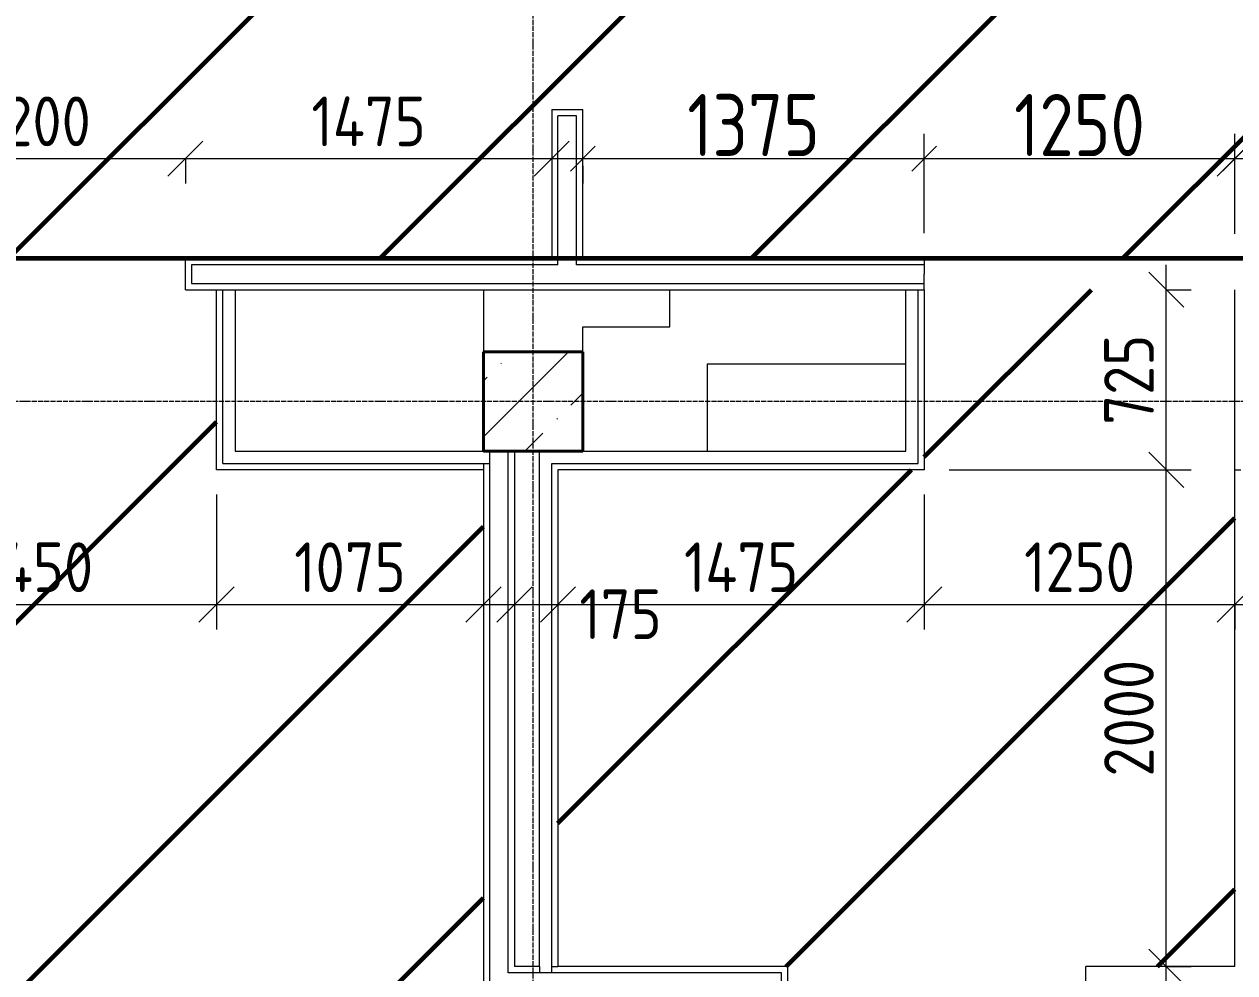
# Model space of a CAD drawing. Header units: millimetres. Extents: x -56773 to 323062, y -262288 to 76460.
# Drawn here: x 27035 to 31909, y -52160 to -48341 of the extents above; entities that cross this region are included whole.
import ezdxf

# ---------------------------------------------------------------- set-up
doc = ezdxf.new("R2010")
doc.units = ezdxf.units.MM
doc.linetypes.add('ADSK_Линия сетки', pattern=[25, 20, -2.5, 0, -2.5])
for name, color, linetype, lineweight in [('1.1)Стяжка керамзит  2 этаж', 5, 'Continuous', 60), ('Несущие колонны', 7, 'Continuous', 18), ('Оси', 7, 'Continuous', 9), ('Перекрытие', 7, 'Continuous', 18), ('Размеры', 7, 'Continuous', 9), ('Стены несущие', 7, 'Continuous', 30), ('Стены отделка', 7, 'Continuous', 30), ('Стены штриховка', 7, 'Continuous', 9)]:
    doc.layers.add(name, color=color, linetype=linetype, lineweight=lineweight)
doc.styles.add('GOST Common_3', font='', dxfattribs={"width": 0.9, "height": 200})
doc.styles.add('GOST Common_5', font='', dxfattribs={"width": 0.85, "height": 250})
doc.styles.get('GOST Common_3').set_extended_font_data('GOST Common')
doc.styles.get('GOST Common_5').set_extended_font_data('GOST Common')
doc.dimstyles.new('ADSK_Основной_2_0_1', dxfattribs={"dimscale": 304.8, "dimtxt": 201.142999, "dimasz": 0.463911, "dimexe": 0.328084, "dimexo": 0.328084, "dimgap": 0.164042, "dimtad": 1, "dimdec": 3, "dimrnd": 0.001, "dimdsep": 46, "dimtxsty": 'GOST Common_3', "dimblk1": 'OBLIQUE', "dimblk2": 'OBLIQUE', "dimsah": 1, "dimcen": 0.09, "dimdle": 0.328084, "dimazin": 2, "dimtfac": 1, "dimtdec": 4, "dimtix": 1, "dimtmove": 1, "dimatfit": 3, "dimfxl": 1, "dimtvp": 1, "dimtolj": 1, "dimtzin": 0, "dimlwd": 20, "dimlwe": 20, "dimarcsym": 2})
doc.dimstyles.new('ADSK_Основной_2_0_2', dxfattribs={"dimscale": 304.8, "dimtxt": 201.142999, "dimasz": 0.463911, "dimexe": 0.328084, "dimexo": 0.328084, "dimgap": 0.164042, "dimtad": 1, "dimdec": 3, "dimrnd": 0.001, "dimdsep": 46, "dimtxsty": 'GOST Common_3', "dimblk1": 'OBLIQUE', "dimblk2": 'OBLIQUE', "dimsah": 1, "dimcen": 0.09, "dimdle": 0.328084, "dimazin": 2, "dimtfac": 1, "dimtdec": 4, "dimtix": 1, "dimtmove": 0, "dimatfit": 3, "dimfxl": 1, "dimtvp": 1, "dimtolj": 1, "dimtzin": 0, "dimlwd": 20, "dimlwe": 20, "dimarcsym": 2})
doc.dimstyles.new('ADSK_Основной_окр', dxfattribs={"dimscale": 304.8, "dimtxt": 251.428749, "dimasz": 0.328084, "dimexe": 0.328084, "dimexo": 0.328084, "dimgap": 0.032808, "dimtad": 1, "dimdec": 0, "dimrnd": 5, "dimdsep": 46, "dimtxsty": 'GOST Common_5', "dimblk1": 'OBLIQUE', "dimblk2": 'OBLIQUE', "dimsah": 1, "dimcen": 0.09, "dimdle": 0.328084, "dimazin": 2, "dimtfac": 1, "dimtdec": 4, "dimtix": 1, "dimtmove": 0, "dimatfit": 3, "dimfxl": 1, "dimtvp": 1, "dimtolj": 1, "dimtzin": 0, "dimlwd": 20, "dimlwe": 20, "dimarcsym": 2})

# ---------------------------------------------------------------- blocks, each defined once
blk = doc.blocks.new('ADSK_КолоннаЖБ_Прямоугольная - 400x400 мм-1807143-Кладочный план 1-го этажа')
at = {"layer": 'Несущие колонны', "lineweight": 40}
for p, q in [((-200, 200), (200, 200)), ((-200, -200), (-200, 200)), ((200, 200), (200, -200)), ((200, -200), (-200, -200))]:
    blk.add_line(p, q, dxfattribs=at)
blk = doc.blocks.new('_Oblique')
at = {"color": 0, "linetype": 'ByBlock', "lineweight": -2}
blk.add_line((-0.5, -0.5), (0.5, 0.5), dxfattribs=at)
blk = doc.blocks.new('*D3977')
at = {"layer": 'Defpoints', "color": 0, "transparency": 16777216}
for p in [(26483.9, -48781.9), (27683.9, -48781.9), (27683.9, -48881.9)]:
    blk.add_point(p, dxfattribs=at)
at = {"layer": 'Размеры', "color": 0, "lineweight": 20, "transparency": 16777216}
for p, q in [((26383.9, -48881.9), (27783.9, -48881.9)), ((26483.9, -48881.9), (26483.9, -48981.9)), ((27683.9, -48881.9), (27683.9, -48981.9))]:
    blk.add_line(p, q, dxfattribs=at)
at = {"layer": 'Размеры', "color": 0, "lineweight": 20, "transparency": 16777216, "xscale": 141.4, "yscale": 141.4, "zscale": 141.4, "rotation": 180}
blk.add_blockref('_Oblique', (26483.9, -48881.9), dxfattribs=at)
at = {"layer": 'Размеры', "color": 0, "lineweight": 20, "transparency": 16777216, "xscale": 141.4, "yscale": 141.4, "zscale": 141.4}
blk.add_blockref('_Oblique', (27683.9, -48881.9), dxfattribs=at)
at = {"layer": 'Размеры', "color": 0, "lineweight": 9, "transparency": 16777216, "insert": (27083.9, -48731.9), "char_height": 200, "width": 560.473, "attachment_point": 5, "style": 'GOST Common_3'}
blk.add_mtext('\\A1;1200', dxfattribs=at)
blk = doc.blocks.new('*D3978')
at = {"layer": 'Defpoints', "color": 0, "transparency": 16777216}
for p in [(27683.9, -48781.9), (29158.9, -48781.9), (29158.9, -48881.9)]:
    blk.add_point(p, dxfattribs=at)
at = {"layer": 'Размеры', "color": 0, "lineweight": 20, "transparency": 16777216}
for p, q in [((27583.9, -48881.9), (29258.9, -48881.9)), ((27683.9, -48881.9), (27683.9, -48981.9)), ((29158.9, -48881.9), (29158.9, -48981.9))]:
    blk.add_line(p, q, dxfattribs=at)
at = {"layer": 'Размеры', "color": 0, "lineweight": 20, "transparency": 16777216, "xscale": 141.4, "yscale": 141.4, "zscale": 141.4, "rotation": 180}
blk.add_blockref('_Oblique', (27683.9, -48881.9), dxfattribs=at)
at = {"layer": 'Размеры', "color": 0, "lineweight": 20, "transparency": 16777216, "xscale": 141.4, "yscale": 141.4, "zscale": 141.4}
blk.add_blockref('_Oblique', (29158.9, -48881.9), dxfattribs=at)
at = {"layer": 'Размеры', "color": 0, "lineweight": 9, "transparency": 16777216, "insert": (28421.4, -48731.9), "char_height": 200, "width": 580.928, "attachment_point": 5, "style": 'GOST Common_3'}
blk.add_mtext('\\A1;1475', dxfattribs=at)
blk = doc.blocks.new('*D3979')
at = {"layer": 'Defpoints', "color": 0, "transparency": 16777216}
for p in [(29283.9, -48811.2), (30658.6, -48881.9), (30658.6, -49282.7)]:
    blk.add_point(p, dxfattribs=at)
at = {"layer": 'Размеры', "color": 0, "lineweight": 20, "transparency": 16777216}
for p, q in [((30658.6, -49182.7), (30658.6, -48781.9)), ((29183.9, -48881.9), (30758.6, -48881.9)), ((29283.9, -48911.2), (29283.9, -48981.9))]:
    blk.add_line(p, q, dxfattribs=at)
at = {"layer": 'Размеры', "color": 0, "lineweight": 20, "transparency": 16777216, "xscale": 100, "yscale": 100, "zscale": 100, "rotation": 180}
blk.add_blockref('_Oblique', (29283.9, -48881.9), dxfattribs=at)
at = {"layer": 'Размеры', "color": 0, "lineweight": 20, "transparency": 16777216, "xscale": 100, "yscale": 100, "zscale": 100}
blk.add_blockref('_Oblique', (30658.6, -48881.9), dxfattribs=at)
at = {"layer": 'Размеры', "color": 0, "lineweight": 9, "transparency": 16777216, "insert": (29971.3, -48746.9), "char_height": 250, "width": 644.339, "attachment_point": 5, "style": 'GOST Common_5'}
blk.add_mtext('\\A1;1375', dxfattribs=at)
blk = doc.blocks.new('*D3980')
at = {"layer": 'Defpoints', "color": 0, "transparency": 16777216}
for p in [(31908.9, -48881.9), (30658.6, -49282.7), (31908.9, -49282.7)]:
    blk.add_point(p, dxfattribs=at)
at = {"layer": 'Размеры', "color": 0, "lineweight": 20, "transparency": 16777216}
for p, q in [((30658.6, -49182.7), (30658.6, -48781.9)), ((31908.9, -49182.7), (31908.9, -48781.9)), ((30558.6, -48881.9), (32008.9, -48881.9))]:
    blk.add_line(p, q, dxfattribs=at)
at = {"layer": 'Размеры', "color": 0, "lineweight": 20, "transparency": 16777216, "xscale": 100, "yscale": 100, "zscale": 100, "rotation": 180}
blk.add_blockref('_Oblique', (30658.6, -48881.9), dxfattribs=at)
at = {"layer": 'Размеры', "color": 0, "lineweight": 20, "transparency": 16777216, "xscale": 100, "yscale": 100, "zscale": 100}
blk.add_blockref('_Oblique', (31908.9, -48881.9), dxfattribs=at)
at = {"layer": 'Размеры', "color": 0, "lineweight": 9, "transparency": 16777216, "insert": (31283.8, -48746.9), "char_height": 250, "width": 644.339, "attachment_point": 5, "style": 'GOST Common_5'}
blk.add_mtext('\\A1;1250', dxfattribs=at)
blk = doc.blocks.new('*D3981')
at = {"layer": 'Defpoints', "color": 0, "transparency": 16777216}
for p in [(32498.9, -48781.9), (32498.9, -48881.9), (31908.9, -49284.7)]:
    blk.add_point(p, dxfattribs=at)
at = {"layer": 'Размеры', "color": 0, "lineweight": 20, "transparency": 16777216}
for p, q in [((31908.9, -49184.7), (31908.9, -48781.9)), ((31808.9, -48881.9), (32598.9, -48881.9)), ((32498.9, -48881.9), (32498.9, -48981.9))]:
    blk.add_line(p, q, dxfattribs=at)
at = {"layer": 'Размеры', "color": 0, "lineweight": 20, "transparency": 16777216, "xscale": 141.4, "yscale": 141.4, "zscale": 141.4, "rotation": 180}
blk.add_blockref('_Oblique', (31908.9, -48881.9), dxfattribs=at)
at = {"layer": 'Размеры', "color": 0, "lineweight": 20, "transparency": 16777216, "xscale": 141.4, "yscale": 141.4, "zscale": 141.4}
blk.add_blockref('_Oblique', (32498.9, -48881.9), dxfattribs=at)
at = {"layer": 'Размеры', "color": 0, "lineweight": 9, "transparency": 16777216, "insert": (32203.9, -48731.9), "char_height": 200, "width": 454.106, "attachment_point": 5, "style": 'GOST Common_3'}
blk.add_mtext('\\A1;590', dxfattribs=at)
blk = doc.blocks.new('*D3807')
at = {"layer": 'Defpoints', "color": 0, "transparency": 16777216}
for p in [(26358.9, -50134.7), (27808.9, -50134.7), (27808.9, -50677)]:
    blk.add_point(p, dxfattribs=at)
at = {"layer": 'Размеры', "color": 0, "lineweight": 20, "transparency": 16777216}
for p, q in [((26358.9, -50234.7), (26358.9, -50777)), ((27808.9, -50234.7), (27808.9, -50777)), ((26258.9, -50677), (27908.9, -50677))]:
    blk.add_line(p, q, dxfattribs=at)
at = {"layer": 'Размеры', "color": 0, "lineweight": 20, "transparency": 16777216, "xscale": 141.4, "yscale": 141.4, "zscale": 141.4, "rotation": 180}
blk.add_blockref('_Oblique', (26358.9, -50677), dxfattribs=at)
at = {"layer": 'Размеры', "color": 0, "lineweight": 20, "transparency": 16777216, "xscale": 141.4, "yscale": 141.4, "zscale": 141.4}
blk.add_blockref('_Oblique', (27808.9, -50677), dxfattribs=at)
at = {"layer": 'Размеры', "color": 0, "lineweight": 9, "transparency": 16777216, "insert": (27083.9, -50527), "char_height": 200, "width": 580.928, "attachment_point": 5, "style": 'GOST Common_3'}
blk.add_mtext('\\A1;1450', dxfattribs=at)
blk = doc.blocks.new('*D3808')
at = {"layer": 'Defpoints', "color": 0, "transparency": 16777216}
for p in [(27808.9, -50134.7), (28883.9, -50577.1), (28883.9, -50677)]:
    blk.add_point(p, dxfattribs=at)
at = {"layer": 'Размеры', "color": 0, "lineweight": 20, "transparency": 16777216}
for p, q in [((27808.9, -50234.7), (27808.9, -50777)), ((27708.9, -50677), (28983.9, -50677)), ((28883.9, -50677.1), (28883.9, -50777))]:
    blk.add_line(p, q, dxfattribs=at)
at = {"layer": 'Размеры', "color": 0, "lineweight": 20, "transparency": 16777216, "xscale": 141.4, "yscale": 141.4, "zscale": 141.4, "rotation": 180}
blk.add_blockref('_Oblique', (27808.9, -50677), dxfattribs=at)
at = {"layer": 'Размеры', "color": 0, "lineweight": 20, "transparency": 16777216, "xscale": 141.4, "yscale": 141.4, "zscale": 141.4}
blk.add_blockref('_Oblique', (28883.9, -50677), dxfattribs=at)
at = {"layer": 'Размеры', "color": 0, "lineweight": 9, "transparency": 16777216, "insert": (28346.4, -50527), "char_height": 200, "width": 560.473, "attachment_point": 5, "style": 'GOST Common_3'}
blk.add_mtext('\\A1;1075', dxfattribs=at)
blk = doc.blocks.new('*D3809')
at = {"layer": 'Defpoints', "color": 0, "transparency": 16777216}
for p in [(30658.9, -50134.7), (31632.9, -50134.7), (31532.9, -52134.7)]:
    blk.add_point(p, dxfattribs=at)
at = {"layer": 'Размеры', "color": 0, "lineweight": 20, "transparency": 16777216}
for p, q in [((31632.9, -52234.7), (31632.9, -50034.7)), ((30758.9, -50134.7), (31732.9, -50134.7)), ((31632.9, -52134.7), (31732.9, -52134.7))]:
    blk.add_line(p, q, dxfattribs=at)
at = {"layer": 'Размеры', "color": 0, "lineweight": 20, "transparency": 16777216, "xscale": 141.4, "yscale": 141.4, "zscale": 141.4}
for p, rotation in [((31632.9, -50134.7), 90), ((31632.9, -52134.7), 270)]:
    blk.add_blockref('_Oblique', p, dxfattribs=dict(at, rotation=rotation))
at = {"layer": 'Размеры', "color": 0, "lineweight": 9, "transparency": 16777216, "insert": (31482.9, -51134.7), "char_height": 200, "width": 605.475, "attachment_point": 5, "rotation": 90, "style": 'GOST Common_3'}
blk.add_mtext('\\A1;2000', dxfattribs=at)
blk = doc.blocks.new('*D3810')
at = {"layer": 'Defpoints', "color": 0, "transparency": 16777216}
for p in [(31532.9, -49409.7), (31632.9, -49409.7), (30658.9, -50134.7)]:
    blk.add_point(p, dxfattribs=at)
at = {"layer": 'Размеры', "color": 0, "lineweight": 20, "transparency": 16777216}
for p, q in [((31632.9, -50234.7), (31632.9, -49309.7)), ((31632.9, -49409.7), (31732.9, -49409.7)), ((30758.9, -50134.7), (31732.9, -50134.7))]:
    blk.add_line(p, q, dxfattribs=at)
at = {"layer": 'Размеры', "color": 0, "lineweight": 20, "transparency": 16777216, "xscale": 141.4, "yscale": 141.4, "zscale": 141.4}
for p, rotation in [((31632.9, -49409.7), 90), ((31632.9, -50134.7), 270)]:
    blk.add_blockref('_Oblique', p, dxfattribs=dict(at, rotation=rotation))
at = {"layer": 'Размеры', "color": 0, "lineweight": 9, "transparency": 16777216, "insert": (31482.9, -49772.2), "char_height": 200, "width": 454.106, "attachment_point": 5, "rotation": 90, "style": 'GOST Common_3'}
blk.add_mtext('\\A1;725', dxfattribs=at)
blk = doc.blocks.new('*D3816')
at = {"layer": 'Defpoints', "color": 0, "transparency": 16777216}
for p in [(29008.9, -50577.1), (29183.9, -50577.1), (29183.9, -50677)]:
    blk.add_point(p, dxfattribs=at)
at = {"layer": 'Размеры', "color": 0, "lineweight": 20, "transparency": 16777216}
for p, q in [((28908.9, -50677), (29283.9, -50677)), ((29008.9, -50677.1), (29008.9, -50777)), ((29183.9, -50677.1), (29183.9, -50777))]:
    blk.add_line(p, q, dxfattribs=at)
at = {"layer": 'Размеры', "color": 0, "lineweight": 20, "transparency": 16777216, "xscale": 141.4, "yscale": 141.4, "zscale": 141.4, "rotation": 180}
blk.add_blockref('_Oblique', (29008.9, -50677), dxfattribs=at)
at = {"layer": 'Размеры', "color": 0, "lineweight": 20, "transparency": 16777216, "xscale": 141.4, "yscale": 141.4, "zscale": 141.4}
blk.add_blockref('_Oblique', (29183.9, -50677), dxfattribs=at)
at = {"layer": 'Размеры', "color": 0, "lineweight": 9, "transparency": 16777216, "insert": (29270.2, -50616.1), "char_height": 200, "width": 409.104, "attachment_point": 1, "line_spacing_factor": 1.022761, "style": 'GOST Common_3'}
blk.add_mtext('\\A1;175', dxfattribs=at)
blk = doc.blocks.new('*D3817')
at = {"layer": 'Defpoints', "color": 0, "transparency": 16777216}
for p in [(30658.9, -50134.7), (29183.9, -50577.1), (30658.9, -50677)]:
    blk.add_point(p, dxfattribs=at)
at = {"layer": 'Размеры', "color": 0, "lineweight": 20, "transparency": 16777216}
for p, q in [((30658.9, -50234.7), (30658.9, -50777)), ((29083.9, -50677), (30758.9, -50677)), ((29183.9, -50677.1), (29183.9, -50777))]:
    blk.add_line(p, q, dxfattribs=at)
at = {"layer": 'Размеры', "color": 0, "lineweight": 20, "transparency": 16777216, "xscale": 141.4, "yscale": 141.4, "zscale": 141.4, "rotation": 180}
blk.add_blockref('_Oblique', (29183.9, -50677), dxfattribs=at)
at = {"layer": 'Размеры', "color": 0, "lineweight": 20, "transparency": 16777216, "xscale": 141.4, "yscale": 141.4, "zscale": 141.4}
blk.add_blockref('_Oblique', (30658.9, -50677), dxfattribs=at)
at = {"layer": 'Размеры', "color": 0, "lineweight": 9, "transparency": 16777216, "insert": (29921.4, -50527), "char_height": 200, "width": 580.928, "attachment_point": 5, "style": 'GOST Common_3'}
blk.add_mtext('\\A1;1475', dxfattribs=at)
blk = doc.blocks.new('*D3818')
at = {"layer": 'Defpoints', "color": 0, "transparency": 16777216}
for p in [(30658.9, -50134.7), (31908.9, -50577.1), (31908.9, -50677)]:
    blk.add_point(p, dxfattribs=at)
at = {"layer": 'Размеры', "color": 0, "lineweight": 20, "transparency": 16777216}
for p, q in [((30658.9, -50234.7), (30658.9, -50777)), ((30558.9, -50677), (32008.9, -50677)), ((31908.9, -50677.1), (31908.9, -50777))]:
    blk.add_line(p, q, dxfattribs=at)
at = {"layer": 'Размеры', "color": 0, "lineweight": 20, "transparency": 16777216, "xscale": 141.4, "yscale": 141.4, "zscale": 141.4, "rotation": 180}
blk.add_blockref('_Oblique', (30658.9, -50677), dxfattribs=at)
at = {"layer": 'Размеры', "color": 0, "lineweight": 20, "transparency": 16777216, "xscale": 141.4, "yscale": 141.4, "zscale": 141.4}
blk.add_blockref('_Oblique', (31908.9, -50677), dxfattribs=at)
at = {"layer": 'Размеры', "color": 0, "lineweight": 9, "transparency": 16777216, "insert": (31283.9, -50527), "char_height": 200, "width": 560.473, "attachment_point": 5, "style": 'GOST Common_3'}
blk.add_mtext('\\A1;1250', dxfattribs=at)

msp = doc.modelspace()

# ---------------------------------------------------------------- hatches: boundary and pattern name
at = {"layer": '1.1)Стяжка керамзит  2 этаж', "transparency": 33554687}
h = msp.add_hatch(dxfattribs=at)
h.set_pattern_fill('ANSI31', color=5, scale=333)
h.paths.add_polyline_path([(51691.5932, -46259.6624), (50633.9343, -46259.6624), (50608.9343, -46259.6624), (50608.9343, -46034.6624), (47083.9343, -46034.6624), (47083.9343, -46259.6624), (42433.9343, -46259.6624), (42433.9343, -46134.6624), (43008.9343, -46134.6624), (43008.9343, -46034.6624), (41308.9343, -46034.6624), (41308.9343, -46134.6624), (41533.9343, -46134.6624), (41533.9343, -46259.6624), (38208.9343, -46259.6624), (38208.9343, -46034.6624), (29283.9343, -46034.6624), (29283.9343, -46634.6624), (29158.9343, -46634.6624), (29158.9343, -46034.6624), (-2491.0657, -46034.6624), (-2491.0657, -49284.6624), (29158.9343, -49284.6624), (29158.9343, -48684.6624), (29283.9343, -48684.6624), (29283.9343, -49284.6624), (51691.5932, -49284.6624)])
h = msp.add_hatch(dxfattribs=at)
h.set_pattern_fill('ANSI31', color=5, scale=333)
h.paths.add_polyline_path([(27808.9343, -49409.6624), (27683.9343, -49409.6624), (27683.9343, -49284.6624), (26483.9343, -49284.6624), (26483.9343, -49409.6624), (26358.9343, -49409.6624), (26358.9343, -50134.6624), (27808.9343, -50134.6624)])
h = msp.add_hatch(dxfattribs=at)
h.set_pattern_fill('ANSI31', color=5, scale=333)
h.paths.add_polyline_path([(31908.9343, -52259.6624), (31308.9343, -52259.6624), (31308.9343, -52134.6624), (31908.9343, -52134.6624), (31908.9343, -50134.6624), (31908.9343, -49409.6624), (30658.9343, -49409.6624), (30658.9343, -50134.6624), (29183.9343, -50134.6624), (29183.9343, -52134.6624), (30108.9343, -52134.6624), (30108.9343, -52259.6624), (29283.9343, -52259.6624), (29283.9343, -55659.6624), (29283.9343, -55809.6624), (29883.9343, -55809.6624), (31483.9343, -55809.6624), (31908.9343, -55809.6624)])
h = msp.add_hatch(dxfattribs=at)
h.set_pattern_fill('ANSI31', color=5, scale=333)
h.paths.add_polyline_path([(28883.9343, -50134.6624), (25983.9343, -50134.6624), (25983.9343, -51259.6624), (25983.9343, -55809.6624), (28883.9343, -55809.6624), (28883.9343, -55659.6624)])
at = {"layer": 'Несущие колонны', "lineweight": 9}
h = msp.add_hatch(dxfattribs=at)
h.set_pattern_fill('FP_3', color=256, style=0, pattern_type=2)
h.set_pattern_definition([(45, (1283.93, -48864.63), (-224.5064, 224.5064), []), (45, (1508.44, -48864.63), (-224.5064, 224.5064), [396.875, -79.375, 3.353, -76.022])])
h.paths.add_polyline_path([(28883.9343, -50059.6624), (29283.9343, -50059.6624), (29283.9343, -49659.6624), (28883.9343, -49659.6624), (28883.9343, -49990.6172)])

# ---------------------------------------------------------------- linework, layer by layer
at = {"layer": '1.1)Стяжка керамзит  2 этаж'}
msp.add_lwpolyline([(51691.5932, -49284.6624), (-2491.0657, -49284.6624), (-2491.0657, -46034.6624), (51691.5932, -46034.6624)], close=True, dxfattribs=at)
at = {"layer": 'Несущие колонны', "lineweight": 9}
for p, q in [((29283.9343, -49659.6624), (28883.9343, -49659.6624)), ((28883.9343, -50059.6624), (28883.9343, -49659.6624)), ((29283.9343, -49659.6624), (29283.9343, -50059.6624)), ((29283.9343, -50059.6624), (28883.9343, -50059.6624))]:
    msp.add_line(p, q, dxfattribs=at)
at = {"layer": 'Оси', "linetype": 'ADSK_Линия сетки', "lineweight": 5}
for p, q in [((29083.9343, -59838.5137), (29083.9343, -38837.1863)), ((63681.4538, -49859.6624), (-23956.1623, -49859.6624))]:
    msp.add_line(p, q, dxfattribs=at)
at = {"layer": 'Перекрытие'}
for p, q in [((28883.9343, -49409.6624), (28883.9343, -49659.6624)), ((29633.9343, -49559.6624), (29633.9343, -49409.6624)), ((29283.9343, -49659.6624), (29283.9343, -49559.6624)), ((29283.9343, -49559.6624), (29633.9343, -49559.6624)), ((30583.9343, -49709.6624), (29783.9343, -49709.6624)), ((29783.9343, -49709.6624), (29783.9343, -50059.6624))]:
    msp.add_line(p, q, dxfattribs=at)
at = {"layer": 'Стены несущие', "lineweight": 9}
for p, q in [((29158.9343, -48684.6624), (29158.9343, -49284.6624)), ((29158.9343, -48684.6624), (29283.9343, -48684.6624)), ((29283.9343, -49284.6624), (29283.9343, -48684.6624)), ((29158.9343, -49284.6624), (27683.9343, -49284.6624)), ((27683.9343, -49409.6624), (27683.9343, -49284.6624)), ((30658.5974, -49284.6624), (29283.9343, -49284.6624)), ((30658.5974, -49284.6624), (30658.5974, -49347.6624)), ((30658.9343, -49347.6624), (30658.5974, -49347.6624)), ((30658.9343, -49409.6624), (30658.9343, -49347.6624)), ((27683.9343, -49409.6624), (30633.9343, -49409.6624)), ((27883.9343, -49409.6624), (27883.9343, -50059.6624)), ((30583.9343, -50059.6624), (30583.9343, -49409.6624)), ((27883.9343, -50059.6624), (29008.9343, -50059.6624)), ((29008.9343, -50059.6624), (29008.9343, -52134.6624)), ((29108.9343, -50059.6624), (30583.9343, -50059.6624)), ((29108.9343, -52134.6624), (29108.9343, -50059.6624)), ((28883.9343, -50134.6624), (28883.9343, -55659.6624)), ((31908.9343, -52134.6624), (31908.9343, -50134.6624)), ((29108.9343, -52134.6624), (29008.9343, -52134.6624)), ((30108.9343, -52134.6624), (29183.9343, -52134.6624)), ((30108.9343, -52259.6624), (30108.9343, -52134.6624)), ((31908.9343, -52134.6624), (31308.9343, -52134.6624)), ((31308.9343, -52259.6624), (31308.9343, -52134.6624))]:
    msp.add_line(p, q, dxfattribs=at)
at = {"layer": 'Стены отделка', "lineweight": 18}
for p, q in [((27808.9343, -50134.6624), (27808.9343, -49409.6624)), ((30633.9343, -49409.6624), (30658.9343, -49409.6624)), ((30658.9343, -49409.6624), (30658.9343, -50134.6624)), ((31908.9343, -50134.6624), (31908.9343, -49409.6624)), ((28883.9343, -50134.6624), (27808.9343, -50134.6624)), ((30658.9343, -50134.6624), (29183.9343, -50134.6624)), ((29183.9343, -50134.6624), (29183.9343, -52134.6624)), ((31908.9343, -50134.6624), (31933.9343, -50134.6624))]:
    msp.add_line(p, q, dxfattribs=at)
at = {"layer": 'Стены штриховка', "lineweight": 9}
for p, q in [((29258.9343, -48709.6624), (29183.9343, -48709.6624)), ((29183.9343, -49309.6624), (29183.9343, -48709.6624)), ((29258.9343, -49309.6624), (29258.9343, -48709.6624)), ((29183.9343, -49309.6624), (27708.9343, -49309.6624)), ((27708.9343, -49309.6624), (27708.9343, -49384.6624)), ((30658.5974, -49309.6624), (29258.9343, -49309.6624)), ((27708.9343, -49384.6624), (30658.9343, -49384.6624)), ((27833.9343, -50109.6624), (27833.9343, -49409.6624)), ((30633.9343, -50109.6624), (30633.9343, -49409.6624)), ((28908.9343, -55659.6624), (28908.9343, -50059.6624)), ((28983.9343, -52159.6624), (28983.9343, -50059.6624)), ((27833.9343, -50109.6624), (28908.9343, -50109.6624)), ((28883.9343, -50109.6624), (28883.9343, -50134.6624)), ((29158.9343, -50109.6624), (30633.9343, -50109.6624)), ((29158.9343, -52159.6624), (29158.9343, -50109.6624)), ((29108.9343, -52134.6624), (29108.9343, -52159.6624)), ((29158.9343, -52134.6624), (29183.9343, -52134.6624)), ((30083.9343, -52159.6624), (28983.9343, -52159.6624)), ((30083.9343, -52234.6624), (30083.9343, -52159.6624))]:
    msp.add_line(p, q, dxfattribs=at)

# ---------------------------------------------------------------- block references
at = {"layer": 'Несущие колонны', "lineweight": 40, "rotation": 89.9999999999999}
msp.add_blockref('ADSK_КолоннаЖБ_Прямоугольная - 400x400 мм-1807143-Кладочный план 1-го этажа', (29083.9343, -49859.6624), dxfattribs=at)

# ---------------------------------------------------------------- dimensions: what is measured, and where the dimension line sits
at = {"layer": 'Размеры', "lineweight": 9}
for base, p1, p2, dimstyle, override, picture, middle in [((30658.5974, -48881.9029), (29283.9343, -48811.1923), (30658.5974, -49282.6624), 'ADSK_Основной_окр', {"dimpost": '<>', "dimfxl": 1453.266243}, '*D3979', (29971.2659, -48746.9029)), ((31908.9343, -48881.9029), (30658.5974, -49282.6624), (31908.9343, -49282.6624), 'ADSK_Основной_окр', {"dimpost": '<>', "dimfxl": 1250.336889}, '*D3980', (31283.7659, -48746.9029)), ((27683.9343, -48881.9029), (26483.9343, -48781.918), (27683.9343, -48781.918), 'ADSK_Основной_2_0_2', {"dimpost": '<>', "dimfxl": 1200}, '*D3977', (27083.9343, -48731.9029)), ((29158.9343, -48881.9029), (27683.9343, -48781.918), (29158.9343, -48781.918), 'ADSK_Основной_2_0_2', {"dimpost": '<>', "dimfxl": 1475}, '*D3978', (28421.4343, -48731.9029)), ((32498.9343, -48881.9029), (31908.9343, -49284.6624), (32498.9343, -48781.918), 'ADSK_Основной_2_0_2', {"dimpost": '<>', "dimfxl": 775.146376}, '*D3981', (32203.9343, -48731.9029)), ((27808.9343, -50677.0494), (26358.9343, -50134.6624), (27808.9343, -50134.6624), 'ADSK_Основной_2_0_2', {"dimpost": '<>', "dimfxl": 1450}, '*D3807', (27083.9343, -50527.0494)), ((28883.9343, -50677.0494), (27808.9343, -50134.6624), (28883.9343, -50577.0645), 'ADSK_Основной_2_0_2', {"dimpost": '<>', "dimfxl": 1162.473502}, '*D3808', (28346.4343, -50527.0494)), ((30658.9343, -50677.0494), (29183.9343, -50577.0645), (30658.9343, -50134.6624), 'ADSK_Основной_2_0_2', {"dimpost": '<>', "dimfxl": 1539.91709}, '*D3817', (29921.4343, -50527.0494)), ((31908.9343, -50677.0494), (30658.9343, -50134.6624), (31908.9343, -50577.0645), 'ADSK_Основной_2_0_2', {"dimpost": '<>', "dimfxl": 1325.978749}, '*D3818', (31283.9343, -50527.0494))]:
    dim = msp.add_linear_dim(base=base, p1=p1, p2=p2, dimstyle=dimstyle, override=override, dxfattribs=at)
    dim.commit()
    dim.dimension.update_dxf_attribs({"geometry": picture, "text_midpoint": middle})
for base, p1, p2, override, picture, middle in [((31632.862, -49409.6624), (30658.9343, -50134.6624), (31532.8771, -49409.6624), {"dimpost": '<>', "dimfxl": 1135.517926}, '*D3810', (31482.862, -49772.1624)), ((31632.862, -50134.6624), (31532.8771, -52134.6624), (30658.9343, -50134.6624), {"dimpost": '<>', "dimfxl": 2182.607606}, '*D3809', (31482.862, -51134.6624))]:
    dim = msp.add_linear_dim(base=base, p1=p1, p2=p2, angle=90, dimstyle='ADSK_Основной_2_0_2', override=override, dxfattribs=at)
    dim.commit()
    dim.dimension.update_dxf_attribs({"geometry": picture, "text_midpoint": middle})
dim = msp.add_linear_dim(base=(29183.9343, -50677.0494), p1=(29008.9343, -50577.0645), p2=(29183.9343, -50577.0645), dimstyle='ADSK_Основной_2_0_1', override={"dimpost": '<>', "dimfxl": 175}, dxfattribs=at)
dim.commit()
dim.dimension.update_dxf_attribs({"geometry": '*D3816', "text_midpoint": (29474.7306, -50932.7329), "dimtype": 160})

doc.saveas('drawing.dxf')
